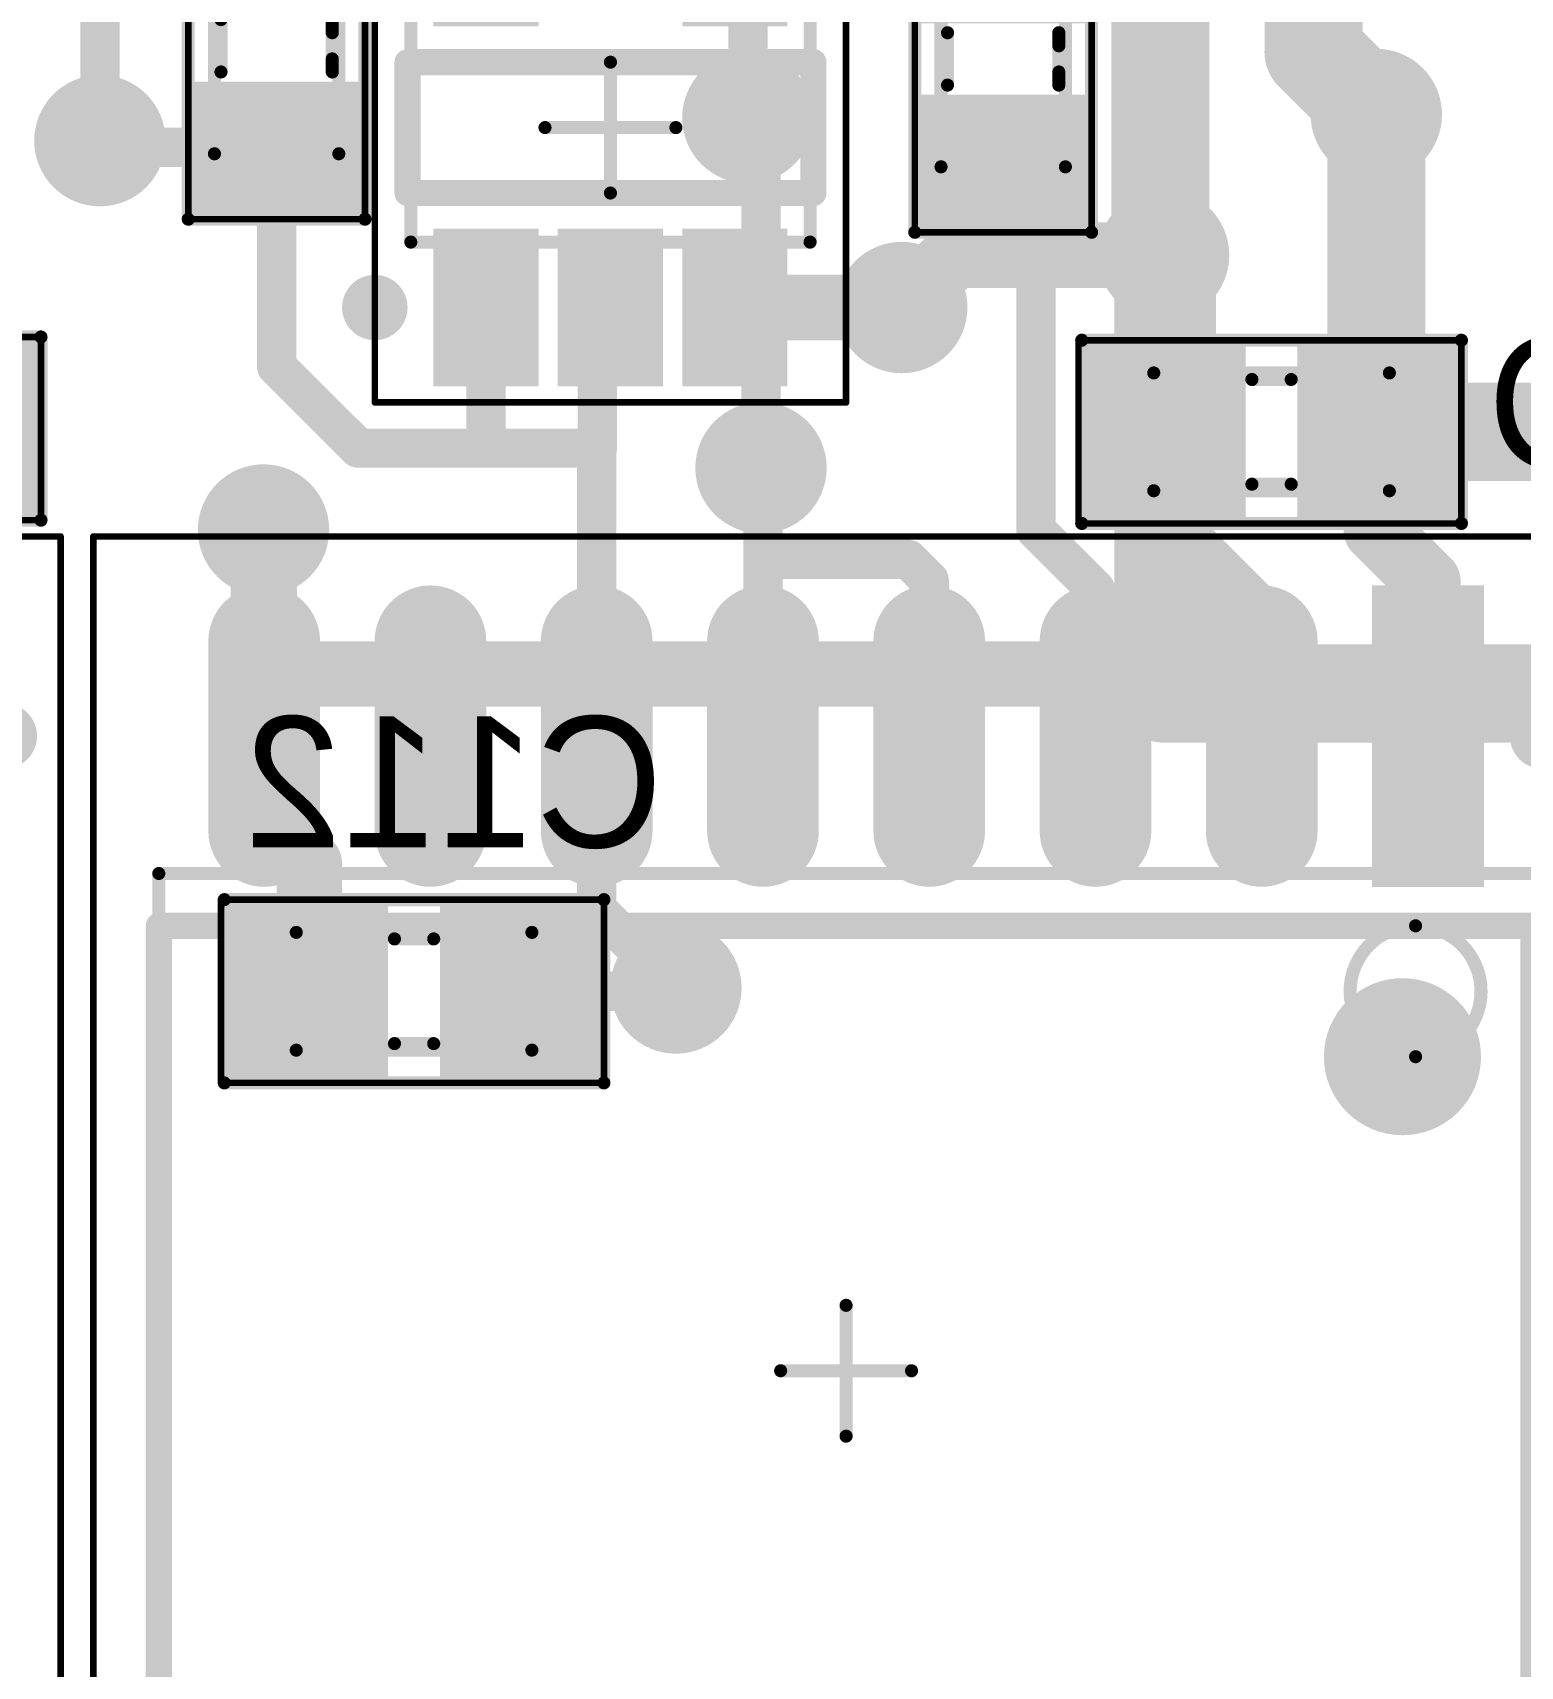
# Model space of a CAD drawing. Header units: millimetres. Extents: x 29 to 180, y 30 to 200.
# Drawn here: x 145.89 to 157.25, y 60.74 to 73.23 of the extents above; entities that cross this region are included whole.
import ezdxf

# ---------------------------------------------------------------- set-up
doc = ezdxf.new("R2010")
doc.units = ezdxf.units.MM
for name, color, linetype in [('BottomLayer', 5, 'Continuous'), ('BottomOverlay', 54, 'Continuous'), ('BottomPaste', 16, 'Continuous'), ('BottomSolder', 6, 'Continuous'), ('Mechanical13', 56, 'Continuous'), ('Mechanical15', 56, 'Continuous'), ('MultiLayer', 9, 'Continuous'), ('TopLayer', 1, 'Continuous'), ('TopOverlay', 2, 'Continuous'), ('TopPaste', 8, 'Continuous'), ('TopSolder', 216, 'Continuous'), ('ViaHoleLayer', 16, 'Continuous')]:
    doc.layers.add(name, color=color, linetype=linetype)

# ---------------------------------------------------------------- blocks, each defined once
blk = doc.blocks.new('SOIC127P1030X265_16M_145')
at = {"layer": 'Mechanical15', "const_width": 0.05}
for points in [[(6.375, 5.75), (-6.375, 5.75)], [(-6.375, -5.75), (-6.375, 5.75)]]:
    blk.add_lwpolyline(points, dxfattribs=at)
at = {"layer": 'Mechanical15', "const_width": 0.025}
blk.add_lwpolyline([(-6.388, 5.75, 1), (-6.363, 5.75, 1)], format="xyb", close=True, dxfattribs=at)
blk.add_lwpolyline([(-6.388, 5.75, 1), (-6.363, 5.75, 1)], format="xyb", close=True, dxfattribs=at)
at = {"layer": 'TopOverlay', "const_width": 0.25}
blk.add_lwpolyline([(-4.725, 5.32, 1), (-4.975, 5.32, 1)], format="xyb", close=True, dxfattribs=at)
blk = doc.blocks.new('SMD_R_0603_155')
at = {"layer": 'Mechanical13', "const_width": 0.1}
for points in [[(-0.825, -0.475), (-0.825, 0.475)], [(0.825, 0.475), (-0.825, 0.475)], [(0.825, -0.475), (0.825, 0.475)], [(0.825, -0.475), (-0.825, -0.475)]]:
    blk.add_lwpolyline(points, dxfattribs=at)
at = {"layer": 'Mechanical13', "const_width": 0.05}
for points in [[(-0.85, 0.475, 1), (-0.8, 0.475, 1)], [(-0.85, 0.475, 1), (-0.8, 0.475, 1)], [(0.8, 0.475, 1), (0.85, 0.475, 1)], [(0.8, 0.475, 1), (0.85, 0.475, 1)], [(-0.85, -0.475, 1), (-0.8, -0.475, 1)], [(-0.85, -0.475, 1), (-0.8, -0.475, 1)], [(0.8, -0.475, 1), (0.85, -0.475, 1)], [(0.8, -0.475, 1), (0.85, -0.475, 1)]]:
    blk.add_lwpolyline(points, format="xyb", close=True, dxfattribs=at)
at = {"layer": 'Mechanical15', "const_width": 0.05}
for points in [[(-1.325, -0.675), (-1.325, 0.675)], [(1.325, 0.675), (-1.325, 0.675)], [(1.325, -0.675), (1.325, 0.675)], [(1.325, -0.675), (-1.325, -0.675)]]:
    blk.add_lwpolyline(points, dxfattribs=at)
at = {"layer": 'Mechanical15', "const_width": 0.025}
for points in [[(-1.338, 0.675, 1), (-1.313, 0.675, 1)], [(-1.338, 0.675, 1), (-1.313, 0.675, 1)], [(1.313, 0.675, 1), (1.338, 0.675, 1)], [(1.313, 0.675, 1), (1.338, 0.675, 1)], [(-1.338, -0.675, 1), (-1.313, -0.675, 1)], [(-1.338, -0.675, 1), (-1.313, -0.675, 1)], [(1.313, -0.675, 1), (1.338, -0.675, 1)], [(1.313, -0.675, 1), (1.338, -0.675, 1)]]:
    blk.add_lwpolyline(points, format="xyb", close=True, dxfattribs=at)
at = {"layer": 'TopLayer'}
for points in [[(-0.375, -0.525), (-0.375, 0.525), (-1.175, -0.525), (-1.175, 0.525)], [(1.175, -0.525), (1.175, 0.525), (0.375, -0.525), (0.375, 0.525)]]:
    blk.add_solid(points, dxfattribs=at)
at = {"layer": 'TopOverlay', "const_width": 0.1}
for points in [[(1.325, 0.675), (-1.325, 0.675)], [(-1.325, -0.675), (-1.325, 0.675)], [(1.325, -0.675), (1.325, 0.675)], [(-0.1, 0.425), (-0.2, 0.425)], [(0.1, 0.425), (-0.1, 0.425)], [(0.2, 0.425), (0.1, 0.425)], [(0.2, -0.425), (-0.2, -0.425)], [(1.325, -0.675), (-1.325, -0.675)]]:
    blk.add_lwpolyline(points, dxfattribs=at)
at = {"layer": 'TopOverlay', "const_width": 0.05}
for points in [[(-1.35, 0.675, 1), (-1.3, 0.675, 1)], [(-1.35, 0.675, 1), (-1.3, 0.675, 1)], [(1.3, 0.675, 1), (1.35, 0.675, 1)], [(1.3, 0.675, 1), (1.35, 0.675, 1)], [(-0.225, 0.425, 1), (-0.175, 0.425, 1)], [(-0.125, 0.425, 1), (-0.075, 0.425, 1)], [(-0.125, 0.425, 1), (-0.075, 0.425, 1)], [(0.075, 0.425, 1), (0.125, 0.425, 1)], [(0.075, 0.425, 1), (0.125, 0.425, 1)], [(0.175, 0.425, 1), (0.225, 0.425, 1)], [(-0.225, -0.425, 1), (-0.175, -0.425, 1)], [(0.175, -0.425, 1), (0.225, -0.425, 1)], [(-1.35, -0.675, 1), (-1.3, -0.675, 1)], [(-1.35, -0.675, 1), (-1.3, -0.675, 1)], [(1.3, -0.675, 1), (1.35, -0.675, 1)], [(1.3, -0.675, 1), (1.35, -0.675, 1)]]:
    blk.add_lwpolyline(points, format="xyb", close=True, dxfattribs=at)
at = {"layer": 'TopPaste'}
for points in [[(-0.375, -0.525), (-0.375, 0.525), (-1.175, -0.525), (-1.175, 0.525)], [(1.175, -0.525), (1.175, 0.525), (0.375, -0.525), (0.375, 0.525)]]:
    blk.add_solid(points, dxfattribs=at)
at = {"layer": 'TopSolder'}
for points in [[(-0.273, -0.627), (-0.273, 0.627), (-1.277, -0.627), (-1.277, 0.627)], [(1.277, -0.627), (1.277, 0.627), (0.273, -0.627), (0.273, 0.627)]]:
    blk.add_solid(points, dxfattribs=at)
blk = doc.blocks.new('SOIC127P1030X265_16M_161')
at = {"layer": 'Mechanical13', "const_width": 0.1}
for points in [[(-3.8, -5.25), (-3.8, 5.25)], [(3.8, -5.25), (-3.8, -5.25)]]:
    blk.add_lwpolyline(points, dxfattribs=at)
at = {"layer": 'Mechanical13'}
for points, const_width in [([(-2.4, 4.35, 1), (-3.4, 4.35, 1)], 0.1), ([(-3.425, 4.35, 1), (-3.375, 4.35, 1)], 0.05), ([(-2.425, 4.35, 1), (-2.375, 4.35, 1)], 0.05), ([(-3.825, -5.25, 1), (-3.775, -5.25, 1)], 0.05), ([(-3.825, -5.25, 1), (-3.775, -5.25, 1)], 0.05)]:
    blk.add_lwpolyline(points, format="xyb", close=True, dxfattribs=dict(at, const_width=const_width))
at = {"layer": 'Mechanical15'}
for points, const_width in [([(-6.375, -5.75), (-6.375, 5.75)], 0.05), ([(0, -0.5), (0, 0.5)], 0.1), ([(0.5, 0), (-0.5, 0)], 0.1), ([(6.375, -5.75), (-6.375, -5.75)], 0.05)]:
    blk.add_lwpolyline(points, dxfattribs=dict(at, const_width=const_width))
for points, const_width in [([(-0.025, 0.5, 1), (0.025, 0.5, 1)], 0.05), ([(-0.525, 0, 1), (-0.475, 0, 1)], 0.05), ([(0.475, 0, 1), (0.525, 0, 1)], 0.05), ([(-0.025, -0.5, 1), (0.025, -0.5, 1)], 0.05), ([(-6.388, -5.75, 1), (-6.363, -5.75, 1)], 0.025), ([(-6.388, -5.75, 1), (-6.363, -5.75, 1)], 0.025)]:
    blk.add_lwpolyline(points, format="xyb", close=True, dxfattribs=dict(at, const_width=const_width))
at = {"layer": 'TopLayer', "const_width": 0.65}
for points in [[(-5.575, 3.175), (-4.125, 3.175)], [(-5.575, 1.905), (-4.125, 1.905)], [(-5.575, 0.635), (-4.125, 0.635)], [(-5.575, -0.635), (-4.125, -0.635)], [(-5.575, -1.905), (-4.125, -1.905)], [(-5.575, -3.175), (-4.125, -3.175)], [(-5.575, -4.445), (-4.125, -4.445)]]:
    blk.add_lwpolyline(points, dxfattribs=at)
at = {"layer": 'TopLayer', "const_width": 0.325}
for points in [[(-5.737, 3.175, 1), (-5.413, 3.175, 1)], [(-4.287, 3.175, 1), (-3.963, 3.175, 1)], [(-5.737, 1.905, 1), (-5.413, 1.905, 1)], [(-4.287, 1.905, 1), (-3.963, 1.905, 1)], [(-5.737, 0.635, 1), (-5.413, 0.635, 1)], [(-4.287, 0.635, 1), (-3.963, 0.635, 1)], [(-5.737, -0.635, 1), (-5.413, -0.635, 1)], [(-4.287, -0.635, 1), (-3.963, -0.635, 1)], [(-5.737, -1.905, 1), (-5.413, -1.905, 1)], [(-4.287, -1.905, 1), (-3.963, -1.905, 1)], [(-5.737, -3.175, 1), (-5.413, -3.175, 1)], [(-4.287, -3.175, 1), (-3.963, -3.175, 1)], [(-5.737, -4.445, 1), (-5.413, -4.445, 1)], [(-4.287, -4.445, 1), (-3.963, -4.445, 1)]]:
    blk.add_lwpolyline(points, format="xyb", close=True, dxfattribs=at)
at = {"layer": 'TopLayer'}
blk.add_solid([(-3.8, 4.12), (-3.8, 4.77), (-5.9, 4.12), (-5.9, 4.77)], dxfattribs=at)
at = {"layer": 'TopOverlay'}
for points, const_width in [([(-4.725, 5.32, 1), (-4.975, 5.32, 1)], 0.25), ([(-3.45, 5.25, 1), (-3.35, 5.25, 1)], 0.1), ([(-3.45, 5.25, 1), (-3.35, 5.25, 1)], 0.1), ([(-2.1, 4.25, 1), (-2.7, 4.25, 1)], 0.6), ([(-2.85, 4.25, 1), (-2.55, 4.25, 1)], 0.3), ([(-2.25, 4.25, 1), (-1.95, 4.25, 1)], 0.3), ([(-3.45, -5.25, 1), (-3.35, -5.25, 1)], 0.1), ([(-3.45, -5.25, 1), (-3.35, -5.25, 1)], 0.1)]:
    blk.add_lwpolyline(points, format="xyb", close=True, dxfattribs=dict(at, const_width=const_width))
at = {"layer": 'TopOverlay', "const_width": 0.2}
for points in [[(3.4, 5.25), (-3.4, 5.25)], [(-3.4, -5.25), (-3.4, 5.25)], [(3.4, -5.25), (-3.4, -5.25)]]:
    blk.add_lwpolyline(points, dxfattribs=at)
at = {"layer": 'TopPaste', "const_width": 0.65}
for points in [[(-5.575, 3.175), (-4.125, 3.175)], [(-5.575, 1.905), (-4.125, 1.905)], [(-5.575, 0.635), (-4.125, 0.635)], [(-5.575, -0.635), (-4.125, -0.635)], [(-5.575, -1.905), (-4.125, -1.905)], [(-5.575, -3.175), (-4.125, -3.175)], [(-5.575, -4.445), (-4.125, -4.445)]]:
    blk.add_lwpolyline(points, dxfattribs=at)
at = {"layer": 'TopPaste', "const_width": 0.325}
for points in [[(-5.737, 3.175, 1), (-5.413, 3.175, 1)], [(-4.287, 3.175, 1), (-3.963, 3.175, 1)], [(-5.737, 1.905, 1), (-5.413, 1.905, 1)], [(-4.287, 1.905, 1), (-3.963, 1.905, 1)], [(-5.737, 0.635, 1), (-5.413, 0.635, 1)], [(-4.287, 0.635, 1), (-3.963, 0.635, 1)], [(-5.737, -0.635, 1), (-5.413, -0.635, 1)], [(-4.287, -0.635, 1), (-3.963, -0.635, 1)], [(-5.737, -1.905, 1), (-5.413, -1.905, 1)], [(-4.287, -1.905, 1), (-3.963, -1.905, 1)], [(-5.737, -3.175, 1), (-5.413, -3.175, 1)], [(-4.287, -3.175, 1), (-3.963, -3.175, 1)], [(-5.737, -4.445, 1), (-5.413, -4.445, 1)], [(-4.287, -4.445, 1), (-3.963, -4.445, 1)]]:
    blk.add_lwpolyline(points, format="xyb", close=True, dxfattribs=at)
at = {"layer": 'TopPaste'}
blk.add_solid([(-3.8, 4.12), (-3.8, 4.77), (-5.9, 4.12), (-5.9, 4.77)], dxfattribs=at)
at = {"layer": 'TopSolder', "const_width": 0.853}
for points in [[(-5.575, 3.175), (-4.125, 3.175)], [(-5.575, 1.905), (-4.125, 1.905)], [(-5.575, 0.635), (-4.125, 0.635)], [(-5.575, -0.635), (-4.125, -0.635)], [(-5.575, -1.905), (-4.125, -1.905)], [(-5.575, -3.175), (-4.125, -3.175)], [(-5.575, -4.445), (-4.125, -4.445)]]:
    blk.add_lwpolyline(points, dxfattribs=at)
at = {"layer": 'TopSolder', "const_width": 0.427}
for points in [[(-5.788, 3.175, 1), (-5.362, 3.175, 1)], [(-4.338, 3.175, 1), (-3.912, 3.175, 1)], [(-5.788, 1.905, 1), (-5.362, 1.905, 1)], [(-4.338, 1.905, 1), (-3.912, 1.905, 1)], [(-5.788, 0.635, 1), (-5.362, 0.635, 1)], [(-4.338, 0.635, 1), (-3.912, 0.635, 1)], [(-5.788, -0.635, 1), (-5.362, -0.635, 1)], [(-4.338, -0.635, 1), (-3.912, -0.635, 1)], [(-5.788, -1.905, 1), (-5.362, -1.905, 1)], [(-4.338, -1.905, 1), (-3.912, -1.905, 1)], [(-5.788, -3.175, 1), (-5.362, -3.175, 1)], [(-4.338, -3.175, 1), (-3.912, -3.175, 1)], [(-5.788, -4.445, 1), (-5.362, -4.445, 1)], [(-4.338, -4.445, 1), (-3.912, -4.445, 1)]]:
    blk.add_lwpolyline(points, format="xyb", close=True, dxfattribs=at)
at = {"layer": 'TopSolder'}
blk.add_solid([(-3.698, 4.018), (-3.698, 4.872), (-6.002, 4.018), (-6.002, 4.872)], dxfattribs=at)
blk = doc.blocks.new('SMD_R_0603_185')
at = {"layer": 'Mechanical13', "const_width": 0.1}
for points in [[(-0.825, -0.475), (-0.825, 0.475)], [(0.825, 0.475), (-0.825, 0.475)], [(0.825, -0.475), (0.825, 0.475)], [(0.825, -0.475), (-0.825, -0.475)]]:
    blk.add_lwpolyline(points, dxfattribs=at)
at = {"layer": 'Mechanical13', "const_width": 0.05}
for points in [[(-0.85, 0.475, 1), (-0.8, 0.475, 1)], [(-0.85, 0.475, 1), (-0.8, 0.475, 1)], [(0.8, 0.475, 1), (0.85, 0.475, 1)], [(0.8, 0.475, 1), (0.85, 0.475, 1)], [(-0.85, -0.475, 1), (-0.8, -0.475, 1)], [(-0.85, -0.475, 1), (-0.8, -0.475, 1)], [(0.8, -0.475, 1), (0.85, -0.475, 1)], [(0.8, -0.475, 1), (0.85, -0.475, 1)]]:
    blk.add_lwpolyline(points, format="xyb", close=True, dxfattribs=at)
at = {"layer": 'Mechanical15', "const_width": 0.05}
for points in [[(-1.325, -0.675), (-1.325, 0.675)], [(1.325, 0.675), (-1.325, 0.675)], [(1.325, -0.675), (1.325, 0.675)], [(1.325, -0.675), (-1.325, -0.675)]]:
    blk.add_lwpolyline(points, dxfattribs=at)
at = {"layer": 'Mechanical15', "const_width": 0.025}
for points in [[(-1.338, 0.675, 1), (-1.313, 0.675, 1)], [(-1.338, 0.675, 1), (-1.313, 0.675, 1)], [(1.313, 0.675, 1), (1.338, 0.675, 1)], [(1.313, 0.675, 1), (1.338, 0.675, 1)], [(-1.338, -0.675, 1), (-1.313, -0.675, 1)], [(-1.338, -0.675, 1), (-1.313, -0.675, 1)], [(1.313, -0.675, 1), (1.338, -0.675, 1)], [(1.313, -0.675, 1), (1.338, -0.675, 1)]]:
    blk.add_lwpolyline(points, format="xyb", close=True, dxfattribs=at)
at = {"layer": 'TopLayer'}
for points in [[(-0.375, -0.525), (-0.375, 0.525), (-1.175, -0.525), (-1.175, 0.525)], [(1.175, -0.525), (1.175, 0.525), (0.375, -0.525), (0.375, 0.525)]]:
    blk.add_solid(points, dxfattribs=at)
at = {"layer": 'TopOverlay', "const_width": 0.1}
for points in [[(1.325, 0.675), (-1.325, 0.675)], [(-1.325, -0.675), (-1.325, 0.675)], [(1.325, -0.675), (1.325, 0.675)], [(-0.1, 0.425), (-0.2, 0.425)], [(0.1, 0.425), (-0.1, 0.425)], [(0.2, 0.425), (0.1, 0.425)], [(0.2, -0.425), (-0.2, -0.425)], [(1.325, -0.675), (-1.325, -0.675)]]:
    blk.add_lwpolyline(points, dxfattribs=at)
at = {"layer": 'TopOverlay', "const_width": 0.05}
for points in [[(-1.35, 0.675, 1), (-1.3, 0.675, 1)], [(-1.35, 0.675, 1), (-1.3, 0.675, 1)], [(1.3, 0.675, 1), (1.35, 0.675, 1)], [(1.3, 0.675, 1), (1.35, 0.675, 1)], [(-0.225, 0.425, 1), (-0.175, 0.425, 1)], [(-0.125, 0.425, 1), (-0.075, 0.425, 1)], [(-0.125, 0.425, 1), (-0.075, 0.425, 1)], [(0.075, 0.425, 1), (0.125, 0.425, 1)], [(0.075, 0.425, 1), (0.125, 0.425, 1)], [(0.175, 0.425, 1), (0.225, 0.425, 1)], [(-0.225, -0.425, 1), (-0.175, -0.425, 1)], [(0.175, -0.425, 1), (0.225, -0.425, 1)], [(-1.35, -0.675, 1), (-1.3, -0.675, 1)], [(-1.35, -0.675, 1), (-1.3, -0.675, 1)], [(1.3, -0.675, 1), (1.35, -0.675, 1)], [(1.3, -0.675, 1), (1.35, -0.675, 1)]]:
    blk.add_lwpolyline(points, format="xyb", close=True, dxfattribs=at)
at = {"layer": 'TopPaste'}
for points in [[(-0.375, -0.525), (-0.375, 0.525), (-1.175, -0.525), (-1.175, 0.525)], [(1.175, -0.525), (1.175, 0.525), (0.375, -0.525), (0.375, 0.525)]]:
    blk.add_solid(points, dxfattribs=at)
at = {"layer": 'TopSolder'}
for points in [[(-0.273, -0.627), (-0.273, 0.627), (-1.277, -0.627), (-1.277, 0.627)], [(1.277, -0.627), (1.277, 0.627), (0.273, -0.627), (0.273, 0.627)]]:
    blk.add_solid(points, dxfattribs=at)
blk = doc.blocks.new('SMD_C_0603_307')
at = {"layer": 'Mechanical13', "const_width": 0.1}
for points in [[(-0.9, -0.45), (-0.9, 0.45)], [(-0.9, 0.45), (0.9, 0.45)], [(0.9, -0.45), (0.9, 0.45)], [(-0.9, -0.45), (0.9, -0.45)]]:
    blk.add_lwpolyline(points, dxfattribs=at)
at = {"layer": 'Mechanical13', "const_width": 0.05}
for points in [[(-0.925, 0.45, 1), (-0.875, 0.45, 1)], [(-0.925, 0.45, 1), (-0.875, 0.45, 1)], [(0.875, 0.45, 1), (0.925, 0.45, 1)], [(0.875, 0.45, 1), (0.925, 0.45, 1)], [(-0.925, -0.45, 1), (-0.875, -0.45, 1)], [(-0.925, -0.45, 1), (-0.875, -0.45, 1)], [(0.875, -0.45, 1), (0.925, -0.45, 1)], [(0.875, -0.45, 1), (0.925, -0.45, 1)]]:
    blk.add_lwpolyline(points, format="xyb", close=True, dxfattribs=at)
at = {"layer": 'Mechanical15', "const_width": 0.05}
for points in [[(-1.475, -0.7), (-1.475, 0.7)], [(-1.475, 0.7), (1.45, 0.7)], [(1.45, -0.7), (1.45, 0.7)], [(-1.475, -0.7), (1.45, -0.7)]]:
    blk.add_lwpolyline(points, dxfattribs=at)
at = {"layer": 'Mechanical15', "const_width": 0.025}
for points in [[(-1.488, 0.7, 1), (-1.463, 0.7, 1)], [(-1.488, 0.7, 1), (-1.463, 0.7, 1)], [(1.438, 0.7, 1), (1.462, 0.7, 1)], [(1.438, 0.7, 1), (1.462, 0.7, 1)], [(-1.488, -0.7, 1), (-1.463, -0.7, 1)], [(-1.488, -0.7, 1), (-1.463, -0.7, 1)], [(1.438, -0.7, 1), (1.462, -0.7, 1)], [(1.438, -0.7, 1), (1.462, -0.7, 1)]]:
    blk.add_lwpolyline(points, format="xyb", close=True, dxfattribs=at)
at = {"layer": 'TopLayer'}
for points in [[(-0.3, -0.55), (-0.3, 0.55), (-1.3, -0.55), (-1.3, 0.55)], [(1.3, -0.55), (1.3, 0.55), (0.3, -0.55), (0.3, 0.55)]]:
    blk.add_solid(points, dxfattribs=at)
at = {"layer": 'TopOverlay', "const_width": 0.1}
for points in [[(-1.45, -0.7), (-1.45, 0.7)], [(-1.45, 0.7), (1.45, 0.7)], [(1.45, -0.7), (1.45, 0.7)], [(-0.15, 0.4), (0.15, 0.4)], [(-0.15, -0.4), (0.15, -0.4)], [(-1.45, -0.7), (1.45, -0.7)]]:
    blk.add_lwpolyline(points, dxfattribs=at)
at = {"layer": 'TopOverlay', "const_width": 0.05}
for points in [[(-1.475, 0.7, 1), (-1.425, 0.7, 1)], [(-1.475, 0.7, 1), (-1.425, 0.7, 1)], [(1.425, 0.7, 1), (1.475, 0.7, 1)], [(1.425, 0.7, 1), (1.475, 0.7, 1)], [(-0.175, 0.4, 1), (-0.125, 0.4, 1)], [(0.125, 0.4, 1), (0.175, 0.4, 1)], [(-0.175, -0.4, 1), (-0.125, -0.4, 1)], [(0.125, -0.4, 1), (0.175, -0.4, 1)], [(-1.475, -0.7, 1), (-1.425, -0.7, 1)], [(-1.475, -0.7, 1), (-1.425, -0.7, 1)], [(1.425, -0.7, 1), (1.475, -0.7, 1)], [(1.425, -0.7, 1), (1.475, -0.7, 1)]]:
    blk.add_lwpolyline(points, format="xyb", close=True, dxfattribs=at)
at = {"layer": 'TopPaste'}
for points in [[(-0.3, -0.55), (-0.3, 0.55), (-1.3, -0.55), (-1.3, 0.55)], [(1.3, -0.55), (1.3, 0.55), (0.3, -0.55), (0.3, 0.55)]]:
    blk.add_solid(points, dxfattribs=at)
at = {"layer": 'TopSolder'}
for points in [[(-0.198, -0.652), (-0.198, 0.652), (-1.402, -0.652), (-1.402, 0.652)], [(1.402, -0.652), (1.402, 0.652), (0.198, -0.652), (0.198, 0.652)]]:
    blk.add_solid(points, dxfattribs=at)
blk = doc.blocks.new('SMD_C_0603_309')
at = {"layer": 'Mechanical13', "const_width": 0.1}
for points in [[(-0.9, -0.45), (-0.9, 0.45)], [(-0.9, 0.45), (0.9, 0.45)], [(0.9, -0.45), (0.9, 0.45)], [(-0.9, -0.45), (0.9, -0.45)]]:
    blk.add_lwpolyline(points, dxfattribs=at)
at = {"layer": 'Mechanical13', "const_width": 0.05}
for points in [[(-0.925, 0.45, 1), (-0.875, 0.45, 1)], [(-0.925, 0.45, 1), (-0.875, 0.45, 1)], [(0.875, 0.45, 1), (0.925, 0.45, 1)], [(0.875, 0.45, 1), (0.925, 0.45, 1)], [(-0.925, -0.45, 1), (-0.875, -0.45, 1)], [(-0.925, -0.45, 1), (-0.875, -0.45, 1)], [(0.875, -0.45, 1), (0.925, -0.45, 1)], [(0.875, -0.45, 1), (0.925, -0.45, 1)]]:
    blk.add_lwpolyline(points, format="xyb", close=True, dxfattribs=at)
at = {"layer": 'Mechanical15', "const_width": 0.05}
for points in [[(-1.475, -0.7), (-1.475, 0.7)], [(-1.475, 0.7), (1.45, 0.7)], [(1.45, -0.7), (1.45, 0.7)], [(-1.475, -0.7), (1.45, -0.7)]]:
    blk.add_lwpolyline(points, dxfattribs=at)
at = {"layer": 'Mechanical15', "const_width": 0.025}
for points in [[(-1.488, 0.7, 1), (-1.463, 0.7, 1)], [(-1.488, 0.7, 1), (-1.463, 0.7, 1)], [(1.438, 0.7, 1), (1.462, 0.7, 1)], [(1.438, 0.7, 1), (1.462, 0.7, 1)], [(-1.488, -0.7, 1), (-1.463, -0.7, 1)], [(-1.488, -0.7, 1), (-1.463, -0.7, 1)], [(1.438, -0.7, 1), (1.462, -0.7, 1)], [(1.438, -0.7, 1), (1.462, -0.7, 1)]]:
    blk.add_lwpolyline(points, format="xyb", close=True, dxfattribs=at)
at = {"layer": 'TopLayer'}
for points in [[(-0.3, -0.55), (-0.3, 0.55), (-1.3, -0.55), (-1.3, 0.55)], [(1.3, -0.55), (1.3, 0.55), (0.3, -0.55), (0.3, 0.55)]]:
    blk.add_solid(points, dxfattribs=at)
at = {"layer": 'TopOverlay', "const_width": 0.1}
for points in [[(-1.45, -0.7), (-1.45, 0.7)], [(-1.45, 0.7), (1.45, 0.7)], [(1.45, -0.7), (1.45, 0.7)], [(-0.15, 0.4), (0.15, 0.4)], [(-0.15, -0.4), (0.15, -0.4)], [(-1.45, -0.7), (1.45, -0.7)]]:
    blk.add_lwpolyline(points, dxfattribs=at)
at = {"layer": 'TopOverlay', "const_width": 0.05}
for points in [[(-1.475, 0.7, 1), (-1.425, 0.7, 1)], [(-1.475, 0.7, 1), (-1.425, 0.7, 1)], [(1.425, 0.7, 1), (1.475, 0.7, 1)], [(1.425, 0.7, 1), (1.475, 0.7, 1)], [(-0.175, 0.4, 1), (-0.125, 0.4, 1)], [(0.125, 0.4, 1), (0.175, 0.4, 1)], [(-0.175, -0.4, 1), (-0.125, -0.4, 1)], [(0.125, -0.4, 1), (0.175, -0.4, 1)], [(-1.475, -0.7, 1), (-1.425, -0.7, 1)], [(-1.475, -0.7, 1), (-1.425, -0.7, 1)], [(1.425, -0.7, 1), (1.475, -0.7, 1)], [(1.425, -0.7, 1), (1.475, -0.7, 1)]]:
    blk.add_lwpolyline(points, format="xyb", close=True, dxfattribs=at)
at = {"layer": 'TopPaste'}
for points in [[(-0.3, -0.55), (-0.3, 0.55), (-1.3, -0.55), (-1.3, 0.55)], [(1.3, -0.55), (1.3, 0.55), (0.3, -0.55), (0.3, 0.55)]]:
    blk.add_solid(points, dxfattribs=at)
at = {"layer": 'TopSolder'}
for points in [[(-0.198, -0.652), (-0.198, 0.652), (-1.402, -0.652), (-1.402, 0.652)], [(1.402, -0.652), (1.402, 0.652), (0.198, -0.652), (0.198, 0.652)]]:
    blk.add_solid(points, dxfattribs=at)
blk = doc.blocks.new('SMD_C_0603_B_310')
at = {"layer": 'BottomLayer'}
for points in [[(-1.3, 0.55), (-1.3, -0.55), (-0.3, 0.55), (-0.3, -0.55)], [(0.3, 0.55), (0.3, -0.55), (1.3, 0.55), (1.3, -0.55)]]:
    blk.add_solid(points, dxfattribs=at)
at = {"layer": 'BottomOverlay', "const_width": 0.1}
for points in [[(-1.45, -0.7), (-1.45, 0.7)], [(-1.45, 0.7), (1.45, 0.7)], [(1.45, -0.7), (1.45, 0.7)], [(-0.15, 0.4), (0.15, 0.4)], [(-0.15, -0.4), (0.15, -0.4)], [(-1.45, -0.7), (1.45, -0.7)]]:
    blk.add_lwpolyline(points, dxfattribs=at)
at = {"layer": 'BottomOverlay', "const_width": 0.05}
for points in [[(-1.475, 0.7, 1), (-1.425, 0.7, 1)], [(-1.475, 0.7, 1), (-1.425, 0.7, 1)], [(1.425, 0.7, 1), (1.475, 0.7, 1)], [(1.425, 0.7, 1), (1.475, 0.7, 1)], [(-0.175, 0.4, 1), (-0.125, 0.4, 1)], [(0.125, 0.4, 1), (0.175, 0.4, 1)], [(-0.175, -0.4, 1), (-0.125, -0.4, 1)], [(0.125, -0.4, 1), (0.175, -0.4, 1)], [(-1.475, -0.7, 1), (-1.425, -0.7, 1)], [(-1.475, -0.7, 1), (-1.425, -0.7, 1)], [(1.425, -0.7, 1), (1.475, -0.7, 1)], [(1.425, -0.7, 1), (1.475, -0.7, 1)]]:
    blk.add_lwpolyline(points, format="xyb", close=True, dxfattribs=at)
at = {"layer": 'BottomPaste'}
for points in [[(-1.3, 0.55), (-1.3, -0.55), (-0.3, 0.55), (-0.3, -0.55)], [(0.3, 0.55), (0.3, -0.55), (1.3, 0.55), (1.3, -0.55)]]:
    blk.add_solid(points, dxfattribs=at)
at = {"layer": 'BottomSolder'}
for points in [[(-1.402, 0.652), (-1.402, -0.652), (-0.198, 0.652), (-0.198, -0.652)], [(0.198, 0.652), (0.198, -0.652), (1.402, 0.652), (1.402, -0.652)]]:
    blk.add_solid(points, dxfattribs=at)
at = {"layer": 'Mechanical13', "const_width": 0.1}
for points in [[(-0.9, -0.45), (-0.9, 0.45)], [(-0.9, 0.45), (0.9, 0.45)], [(0.9, -0.45), (0.9, 0.45)], [(-0.9, -0.45), (0.9, -0.45)]]:
    blk.add_lwpolyline(points, dxfattribs=at)
at = {"layer": 'Mechanical13', "const_width": 0.05}
for points in [[(-0.925, 0.45, 1), (-0.875, 0.45, 1)], [(-0.925, 0.45, 1), (-0.875, 0.45, 1)], [(0.875, 0.45, 1), (0.925, 0.45, 1)], [(0.875, 0.45, 1), (0.925, 0.45, 1)], [(-0.925, -0.45, 1), (-0.875, -0.45, 1)], [(-0.925, -0.45, 1), (-0.875, -0.45, 1)], [(0.875, -0.45, 1), (0.925, -0.45, 1)], [(0.875, -0.45, 1), (0.925, -0.45, 1)]]:
    blk.add_lwpolyline(points, format="xyb", close=True, dxfattribs=at)
at = {"layer": 'Mechanical15', "const_width": 0.05}
for points in [[(-1.475, -0.7), (-1.475, 0.7)], [(-1.475, 0.7), (1.45, 0.7)], [(1.45, -0.7), (1.45, 0.7)], [(-1.475, -0.7), (1.45, -0.7)]]:
    blk.add_lwpolyline(points, dxfattribs=at)
at = {"layer": 'Mechanical15', "const_width": 0.025}
for points in [[(-1.488, 0.7, 1), (-1.463, 0.7, 1)], [(-1.488, 0.7, 1), (-1.463, 0.7, 1)], [(1.438, 0.7, 1), (1.462, 0.7, 1)], [(1.438, 0.7, 1), (1.462, 0.7, 1)], [(-1.488, -0.7, 1), (-1.463, -0.7, 1)], [(-1.488, -0.7, 1), (-1.463, -0.7, 1)], [(1.438, -0.7, 1), (1.462, -0.7, 1)], [(1.438, -0.7, 1), (1.462, -0.7, 1)]]:
    blk.add_lwpolyline(points, format="xyb", close=True, dxfattribs=at)
blk = doc.blocks.new('SOT_23_DBV__391')
at = {"layer": 'Mechanical13', "const_width": 0.1}
for points in [[(-0.875, 1.525), (-0.875, -1.525)], [(-0.875, 1.525), (0.875, 1.525)], [(0.875, 1.525), (0.875, -1.525)], [(-0.875, -1.525), (0.875, -1.525)]]:
    blk.add_lwpolyline(points, dxfattribs=at)
at = {"layer": 'Mechanical13', "const_width": 0.05}
for points in [[(-0.9, 1.525, 1), (-0.85, 1.525, 1)], [(-0.9, 1.525, 1), (-0.85, 1.525, 1)], [(0.85, 1.525, 1), (0.9, 1.525, 1)], [(0.85, 1.525, 1), (0.9, 1.525, 1)], [(-0.9, -1.525, 1), (-0.85, -1.525, 1)], [(-0.9, -1.525, 1), (-0.85, -1.525, 1)], [(0.85, -1.525, 1), (0.9, -1.525, 1)], [(0.85, -1.525, 1), (0.9, -1.525, 1)]]:
    blk.add_lwpolyline(points, format="xyb", close=True, dxfattribs=at)
at = {"layer": 'Mechanical15'}
for points, const_width in [([(-2.1, 1.8), (-2.1, -1.8)], 0.05), ([(-2.1, 1.8), (2.1, 1.8)], 0.05), ([(2.1, 1.8), (2.1, -1.8)], 0.05), ([(0, 0.5), (0, -0.5)], 0.1), ([(-0.5, 0), (0.5, 0)], 0.1), ([(-2.1, -1.8), (2.1, -1.8)], 0.05)]:
    blk.add_lwpolyline(points, dxfattribs=dict(at, const_width=const_width))
for points, const_width in [([(-2.113, 1.8, 1), (-2.088, 1.8, 1)], 0.025), ([(-2.113, 1.8, 1), (-2.088, 1.8, 1)], 0.025), ([(2.087, 1.8, 1), (2.112, 1.8, 1)], 0.025), ([(2.087, 1.8, 1), (2.112, 1.8, 1)], 0.025), ([(-0.025, 0.5, 1), (0.025, 0.5, 1)], 0.05), ([(-0.525, 0, 1), (-0.475, 0, 1)], 0.05), ([(0.475, 0, 1), (0.525, 0, 1)], 0.05), ([(-0.025, -0.5, 1), (0.025, -0.5, 1)], 0.05), ([(-2.113, -1.8, 1), (-2.088, -1.8, 1)], 0.025), ([(-2.113, -1.8, 1), (-2.088, -1.8, 1)], 0.025), ([(2.087, -1.8, 1), (2.112, -1.8, 1)], 0.025), ([(2.087, -1.8, 1), (2.112, -1.8, 1)], 0.025)]:
    blk.add_lwpolyline(points, format="xyb", close=True, dxfattribs=dict(at, const_width=const_width))
at = {"layer": 'TopLayer'}
for points in [[(-0.875, 0.65), (-0.875, 1.25), (-1.875, 0.65), (-1.875, 1.25)], [(1.875, 0.65), (1.875, 1.25), (0.875, 0.65), (0.875, 1.25)], [(-0.875, -0.3), (-0.875, 0.3), (-1.875, -0.3), (-1.875, 0.3)], [(-0.875, -1.25), (-0.875, -0.65), (-1.875, -1.25), (-1.875, -0.65)], [(1.875, -1.25), (1.875, -0.65), (0.875, -1.25), (0.875, -0.65)]]:
    blk.add_solid(points, dxfattribs=at)
at = {"layer": 'TopOverlay'}
for points, const_width in [([(-1.25, 1.8, 1), (-1.5, 1.8, 1)], 0.25), ([(-1.563, 1.8, 1), (-1.438, 1.8, 1)], 0.125), ([(-1.312, 1.8, 1), (-1.188, 1.8, 1)], 0.125), ([(-0.55, 1.55, 1), (-0.45, 1.55, 1)], 0.1), ([(-0.55, 1.55, 1), (-0.45, 1.55, 1)], 0.1), ([(0.45, 1.55, 1), (0.55, 1.55, 1)], 0.1), ([(0.45, 1.55, 1), (0.55, 1.55, 1)], 0.1), ([(-0.55, -1.55, 1), (-0.45, -1.55, 1)], 0.1), ([(-0.55, -1.55, 1), (-0.45, -1.55, 1)], 0.1), ([(0.45, -1.55, 1), (0.55, -1.55, 1)], 0.1), ([(0.45, -1.55, 1), (0.55, -1.55, 1)], 0.1)]:
    blk.add_lwpolyline(points, format="xyb", close=True, dxfattribs=dict(at, const_width=const_width))
at = {"layer": 'TopOverlay', "const_width": 0.2}
for points in [[(-0.5, 1.55), (0.5, 1.55)], [(-0.5, 1.55), (-0.5, -1.55)], [(0.5, 1.55), (0.5, -1.55)], [(-0.5, -1.55), (0.5, -1.55)]]:
    blk.add_lwpolyline(points, dxfattribs=at)
at = {"layer": 'TopPaste'}
for points in [[(-0.875, 0.65), (-0.875, 1.25), (-1.875, 0.65), (-1.875, 1.25)], [(1.875, 0.65), (1.875, 1.25), (0.875, 0.65), (0.875, 1.25)], [(-0.875, -0.3), (-0.875, 0.3), (-1.875, -0.3), (-1.875, 0.3)], [(-0.875, -1.25), (-0.875, -0.65), (-1.875, -1.25), (-1.875, -0.65)], [(1.875, -1.25), (1.875, -0.65), (0.875, -1.25), (0.875, -0.65)]]:
    blk.add_solid(points, dxfattribs=at)
at = {"layer": 'TopSolder'}
for points in [[(-0.773, 0.548), (-0.773, 1.352), (-1.977, 0.548), (-1.977, 1.352)], [(1.977, 0.548), (1.977, 1.352), (0.773, 0.548), (0.773, 1.352)], [(-0.773, -0.402), (-0.773, 0.402), (-1.977, -0.402), (-1.977, 0.402)], [(-0.773, -1.352), (-0.773, -0.548), (-1.977, -1.352), (-1.977, -0.548)], [(1.977, -1.352), (1.977, -0.548), (0.773, -1.352), (0.773, -0.548)]]:
    blk.add_solid(points, dxfattribs=at)

msp = doc.modelspace()

# ---------------------------------------------------------------- linework, layer by layer
at = {"layer": 'BottomLayer'}
for points, const_width in [([(155.671, 73.079), (155.671, 76.871)], 0.75), ([(146.4, 72.4), (146.4, 76.3)], 0.3), ([(154.5, 71.55), (154.5, 76)], 0.75), ([(155.671, 73.079), (156.15, 72.6)], 0.75), ([(151.35, 72.575), (151.425, 72.575)], 0.3), ([(151.425, 72.575), (151.45, 72.55)], 0.3), ([(151.45, 69.9), (151.45, 72.55)], 0.3), ([(154.5, 71.55), (154.525, 71.525)], 0.75), ([(154.525, 68.175), (154.525, 71.525)], 0.75), ([(152.525, 71.125), (152.925, 71.525)], 0.5), ([(152.925, 71.525), (154.525, 71.525)], 0.5), ([(147.65, 68.325), (147.65, 69.425)], 0.5), ([(147.65, 67.225), (147.65, 68.325)], 0.5), ([(147.65, 68.325), (154.375, 68.325)], 0.5), ([(154.375, 68.325), (154.525, 68.175)], 0.5), ([(154.525, 68.175), (159.4, 68.175)], 0.75), ([(147.65, 67.225), (148, 66.875)], 0.5), ([(148, 65.9), (148, 66.875)], 0.5), ([(149.6, 65.9), (150.5, 65.9)], 0.3), ([(150.5, 65.9), (150.525, 65.925)], 0.3), ([(150.525, 65.925), (150.8, 65.925)], 0.3)]:
    msp.add_lwpolyline(points, dxfattribs=dict(at, const_width=const_width))
for points, const_width in [([(155.483, 73.079, 1), (155.858, 73.079, 1)], 0.375), ([(155.483, 73.079, 1), (155.858, 73.079, 1)], 0.375), ([(151.15, 72.575, 1), (151.55, 72.575, 1)], 0.4), ([(155.95, 72.6, 1), (156.35, 72.6, 1)], 0.4), ([(155.962, 72.6, 1), (156.338, 72.6, 1)], 0.375), ([(146.2, 72.4, 1), (146.6, 72.4, 1)], 0.4), ([(151.275, 72.575, 1), (151.425, 72.575, 1)], 0.15), ([(151.35, 72.575, 1), (151.5, 72.575, 1)], 0.15), ([(151.35, 72.575, 1), (151.5, 72.575, 1)], 0.15), ([(151.375, 72.55, 1), (151.525, 72.55, 1)], 0.15), ([(151.375, 72.55, 1), (151.525, 72.55, 1)], 0.15), ([(146.325, 72.4, 1), (146.475, 72.4, 1)], 0.15), ([(154.313, 71.55, 1), (154.688, 71.55, 1)], 0.375), ([(154.313, 71.55, 1), (154.688, 71.55, 1)], 0.375), ([(154.325, 71.525, 1), (154.725, 71.525, 1)], 0.4), ([(154.338, 71.525, 1), (154.713, 71.525, 1)], 0.375), ([(154.338, 71.525, 1), (154.713, 71.525, 1)], 0.375), ([(152.8, 71.525, 1), (153.05, 71.525, 1)], 0.25), ([(152.8, 71.525, 1), (153.05, 71.525, 1)], 0.25), ([(154.4, 71.525, 1), (154.65, 71.525, 1)], 0.25), ([(152.325, 71.125, 1), (152.725, 71.125, 1)], 0.4), ([(152.4, 71.125, 1), (152.65, 71.125, 1)], 0.25), ([(151.25, 69.9, 1), (151.65, 69.9, 1)], 0.4), ([(151.375, 69.9, 1), (151.525, 69.9, 1)], 0.15), ([(147.45, 69.425, 1), (147.85, 69.425, 1)], 0.4), ([(147.525, 69.425, 1), (147.775, 69.425, 1)], 0.25), ([(147.525, 68.325, 1), (147.775, 68.325, 1)], 0.25), ([(147.525, 68.325, 1), (147.775, 68.325, 1)], 0.25), ([(147.525, 68.325, 1), (147.775, 68.325, 1)], 0.25), ([(154.25, 68.325, 1), (154.5, 68.325, 1)], 0.25), ([(154.25, 68.325, 1), (154.5, 68.325, 1)], 0.25), ([(154.338, 68.175, 1), (154.713, 68.175, 1)], 0.375), ([(154.338, 68.175, 1), (154.713, 68.175, 1)], 0.375), ([(154.4, 68.175, 1), (154.65, 68.175, 1)], 0.25), ([(147.525, 67.225, 1), (147.775, 67.225, 1)], 0.25), ([(147.525, 67.225, 1), (147.775, 67.225, 1)], 0.25), ([(147.875, 66.875, 1), (148.125, 66.875, 1)], 0.25), ([(147.875, 66.875, 1), (148.125, 66.875, 1)], 0.25), ([(150.6, 65.925, 1), (151, 65.925, 1)], 0.4), ([(147.875, 65.9, 1), (148.125, 65.9, 1)], 0.25), ([(149.525, 65.9, 1), (149.675, 65.9, 1)], 0.15), ([(150.425, 65.9, 1), (150.575, 65.9, 1)], 0.15), ([(150.425, 65.9, 1), (150.575, 65.9, 1)], 0.15), ([(150.45, 65.925, 1), (150.6, 65.925, 1)], 0.15), ([(150.45, 65.925, 1), (150.6, 65.925, 1)], 0.15), ([(150.725, 65.925, 1), (150.875, 65.925, 1)], 0.15)]:
    msp.add_lwpolyline(points, format="xyb", close=True, dxfattribs=dict(at, const_width=const_width))
at = {"layer": 'BottomSolder', "const_width": 0.502}
for points in [[(151.099, 72.575, 1), (151.601, 72.575, 1)], [(155.899, 72.6, 1), (156.401, 72.6, 1)], [(146.149, 72.4, 1), (146.651, 72.4, 1)], [(154.274, 71.525, 1), (154.776, 71.525, 1)], [(152.274, 71.125, 1), (152.776, 71.125, 1)], [(151.199, 69.9, 1), (151.701, 69.9, 1)], [(147.399, 69.425, 1), (147.901, 69.425, 1)], [(150.549, 65.925, 1), (151.051, 65.925, 1)]]:
    msp.add_lwpolyline(points, format="xyb", close=True, dxfattribs=at)
at = {"layer": 'MultiLayer', "const_width": 0.4}
for points in [[(151.15, 72.575, 1), (151.55, 72.575, 1)], [(155.95, 72.6, 1), (156.35, 72.6, 1)], [(146.2, 72.4, 1), (146.6, 72.4, 1)], [(154.325, 71.525, 1), (154.725, 71.525, 1)], [(152.325, 71.125, 1), (152.725, 71.125, 1)], [(151.25, 69.9, 1), (151.65, 69.9, 1)], [(147.45, 69.425, 1), (147.85, 69.425, 1)], [(150.6, 65.925, 1), (151, 65.925, 1)]]:
    msp.add_lwpolyline(points, format="xyb", close=True, dxfattribs=at)
at = {"layer": 'TopLayer'}
for points, const_width in [([(151.35, 72.575), (151.35, 73.575)], 0.3), ([(156.15, 70.175), (156.15, 72.6)], 0.75), ([(146.4, 72.4), (146.45, 72.35)], 0.3), ([(146.45, 72.35), (147.75, 72.35)], 0.3), ([(153.55, 69.425), (153.55, 72.275)], 0.3), ([(147.725, 72), (147.75, 71.975)], 0.3), ([(147.75, 70.675), (147.75, 71.975)], 0.3), ([(154.525, 71.525), (154.55, 71.5)], 0.75), ([(154.55, 70.175), (154.55, 71.5)], 0.75), ([(151.25, 71.125), (152.525, 71.125)], 0.5), ([(149.35, 70.1), (149.35, 71.125)], 0.3), ([(150.2, 71.025), (150.3, 71.125)], 0.3), ([(150.2, 70.05), (150.2, 71.025)], 0.3), ([(147.75, 70.675), (148.375, 70.05)], 0.3), ([(156.15, 70.175), (158.325, 70.175)], 0.75), ([(154.55, 69.425), (154.55, 70.175)], 0.5), ([(156.15, 69.425), (156.15, 70.175)], 0.5), ([(148.375, 70.05), (150.195, 70.05)], 0.3), ([(150.195, 67.85), (150.195, 70.05)], 0.3), ([(151.45, 69.9), (151.465, 69.885)], 0.3), ([(151.465, 69.165), (151.465, 69.885)], 0.3), ([(147.65, 69.425), (147.655, 69.42)], 0.5), ([(147.655, 67.85), (147.655, 69.42)], 0.5), ([(154.55, 69.425), (155.275, 68.7)], 0.5), ([(156.15, 69.425), (156.545, 69.03)], 0.5), ([(153.55, 69.425), (154.005, 68.97)], 0.3), ([(151.465, 69.165), (151.5, 69.2)], 0.3), ([(151.465, 67.85), (151.465, 69.165)], 0.3), ([(151.5, 69.2), (152.575, 69.2)], 0.3), ([(152.575, 69.2), (152.735, 69.04)], 0.3), ([(152.735, 67.85), (152.735, 69.04)], 0.3), ([(156.545, 67.85), (156.545, 69.03)], 0.5), ([(154.005, 67.85), (154.005, 68.97)], 0.3), ([(155.275, 67.85), (155.275, 68.7)], 0.5), ([(150.195, 66.53), (150.195, 67.85)], 0.3), ([(150.195, 66.53), (150.8, 65.925)], 0.3)]:
    msp.add_lwpolyline(points, dxfattribs=dict(at, const_width=const_width))
for points, const_width in [([(151.15, 72.575, 1), (151.55, 72.575, 1)], 0.4), ([(155.95, 72.6, 1), (156.35, 72.6, 1)], 0.4), ([(155.962, 72.6, 1), (156.338, 72.6, 1)], 0.375), ([(146.2, 72.4, 1), (146.6, 72.4, 1)], 0.4), ([(151.275, 72.575, 1), (151.425, 72.575, 1)], 0.15), ([(146.325, 72.4, 1), (146.475, 72.4, 1)], 0.15), ([(146.375, 72.35, 1), (146.525, 72.35, 1)], 0.15), ([(146.375, 72.35, 1), (146.525, 72.35, 1)], 0.15), ([(147.675, 72.35, 1), (147.825, 72.35, 1)], 0.15), ([(153.475, 72.275, 1), (153.625, 72.275, 1)], 0.15), ([(147.65, 72, 1), (147.8, 72, 1)], 0.15), ([(147.675, 71.975, 1), (147.825, 71.975, 1)], 0.15), ([(147.675, 71.975, 1), (147.825, 71.975, 1)], 0.15), ([(154.325, 71.525, 1), (154.725, 71.525, 1)], 0.4), ([(154.338, 71.525, 1), (154.713, 71.525, 1)], 0.375), ([(154.363, 71.5, 1), (154.738, 71.5, 1)], 0.375), ([(154.363, 71.5, 1), (154.738, 71.5, 1)], 0.375), ([(152.325, 71.125, 1), (152.725, 71.125, 1)], 0.4), ([(151.125, 71.125, 1), (151.375, 71.125, 1)], 0.25), ([(152.4, 71.125, 1), (152.65, 71.125, 1)], 0.25), ([(149.275, 71.125, 1), (149.425, 71.125, 1)], 0.15), ([(150.125, 71.025, 1), (150.275, 71.025, 1)], 0.15), ([(150.125, 71.025, 1), (150.275, 71.025, 1)], 0.15), ([(150.225, 71.125, 1), (150.375, 71.125, 1)], 0.15), ([(147.675, 70.675, 1), (147.825, 70.675, 1)], 0.15), ([(147.675, 70.675, 1), (147.825, 70.675, 1)], 0.15), ([(154.363, 70.175, 1), (154.738, 70.175, 1)], 0.375), ([(155.962, 70.175, 1), (156.338, 70.175, 1)], 0.375), ([(155.962, 70.175, 1), (156.338, 70.175, 1)], 0.375), ([(154.425, 70.175, 1), (154.675, 70.175, 1)], 0.25), ([(156.025, 70.175, 1), (156.275, 70.175, 1)], 0.25), ([(151.25, 69.9, 1), (151.65, 69.9, 1)], 0.4), ([(148.3, 70.05, 1), (148.45, 70.05, 1)], 0.15), ([(148.3, 70.05, 1), (148.45, 70.05, 1)], 0.15), ([(149.275, 70.1, 1), (149.425, 70.1, 1)], 0.15), ([(150.12, 70.05, 1), (150.27, 70.05, 1)], 0.15), ([(150.12, 70.05, 1), (150.27, 70.05, 1)], 0.15), ([(150.125, 70.05, 1), (150.275, 70.05, 1)], 0.15), ([(151.375, 69.9, 1), (151.525, 69.9, 1)], 0.15), ([(151.39, 69.885, 1), (151.54, 69.885, 1)], 0.15), ([(151.39, 69.885, 1), (151.54, 69.885, 1)], 0.15), ([(147.45, 69.425, 1), (147.85, 69.425, 1)], 0.4), ([(147.525, 69.425, 1), (147.775, 69.425, 1)], 0.25), ([(147.53, 69.42, 1), (147.78, 69.42, 1)], 0.25), ([(147.53, 69.42, 1), (147.78, 69.42, 1)], 0.25), ([(154.425, 69.425, 1), (154.675, 69.425, 1)], 0.25), ([(154.425, 69.425, 1), (154.675, 69.425, 1)], 0.25), ([(156.025, 69.425, 1), (156.275, 69.425, 1)], 0.25), ([(156.025, 69.425, 1), (156.275, 69.425, 1)], 0.25), ([(153.475, 69.425, 1), (153.625, 69.425, 1)], 0.15), ([(153.475, 69.425, 1), (153.625, 69.425, 1)], 0.15), ([(151.39, 69.165, 1), (151.54, 69.165, 1)], 0.15), ([(151.39, 69.165, 1), (151.54, 69.165, 1)], 0.15), ([(151.39, 69.165, 1), (151.54, 69.165, 1)], 0.15), ([(151.425, 69.2, 1), (151.575, 69.2, 1)], 0.15), ([(151.425, 69.2, 1), (151.575, 69.2, 1)], 0.15), ([(152.5, 69.2, 1), (152.65, 69.2, 1)], 0.15), ([(152.5, 69.2, 1), (152.65, 69.2, 1)], 0.15), ([(152.66, 69.04, 1), (152.81, 69.04, 1)], 0.15), ([(152.66, 69.04, 1), (152.81, 69.04, 1)], 0.15), ([(156.42, 69.03, 1), (156.67, 69.03, 1)], 0.25), ([(156.42, 69.03, 1), (156.67, 69.03, 1)], 0.25), ([(153.93, 68.97, 1), (154.08, 68.97, 1)], 0.15), ([(153.93, 68.97, 1), (154.08, 68.97, 1)], 0.15), ([(155.15, 68.7, 1), (155.4, 68.7, 1)], 0.25), ([(155.15, 68.7, 1), (155.4, 68.7, 1)], 0.25), ([(147.53, 67.85, 1), (147.78, 67.85, 1)], 0.25), ([(155.15, 67.85, 1), (155.4, 67.85, 1)], 0.25), ([(156.42, 67.85, 1), (156.67, 67.85, 1)], 0.25), ([(150.12, 67.85, 1), (150.27, 67.85, 1)], 0.15), ([(150.12, 67.85, 1), (150.27, 67.85, 1)], 0.15), ([(151.39, 67.85, 1), (151.54, 67.85, 1)], 0.15), ([(152.66, 67.85, 1), (152.81, 67.85, 1)], 0.15), ([(153.93, 67.85, 1), (154.08, 67.85, 1)], 0.15), ([(150.12, 66.53, 1), (150.27, 66.53, 1)], 0.15), ([(150.12, 66.53, 1), (150.27, 66.53, 1)], 0.15), ([(150.6, 65.925, 1), (151, 65.925, 1)], 0.4), ([(150.725, 65.925, 1), (150.875, 65.925, 1)], 0.15)]:
    msp.add_lwpolyline(points, format="xyb", close=True, dxfattribs=dict(at, const_width=const_width))
at = {"layer": 'TopSolder', "const_width": 0.502}
for points in [[(151.099, 72.575, 1), (151.601, 72.575, 1)], [(155.899, 72.6, 1), (156.401, 72.6, 1)], [(146.149, 72.4, 1), (146.651, 72.4, 1)], [(154.274, 71.525, 1), (154.776, 71.525, 1)], [(152.274, 71.125, 1), (152.776, 71.125, 1)], [(151.199, 69.9, 1), (151.701, 69.9, 1)], [(147.399, 69.425, 1), (147.901, 69.425, 1)], [(150.549, 65.925, 1), (151.051, 65.925, 1)]]:
    msp.add_lwpolyline(points, format="xyb", close=True, dxfattribs=at)
at = {"layer": 'ViaHoleLayer', "const_width": 0.25}
for points in [[(151.225, 72.575, 1), (151.475, 72.575, 1)], [(156.025, 72.6, 1), (156.275, 72.6, 1)], [(146.275, 72.4, 1), (146.525, 72.4, 1)], [(154.4, 71.525, 1), (154.65, 71.525, 1)], [(152.4, 71.125, 1), (152.65, 71.125, 1)], [(151.325, 69.9, 1), (151.575, 69.9, 1)], [(147.525, 69.425, 1), (147.775, 69.425, 1)], [(150.675, 65.925, 1), (150.925, 65.925, 1)]]:
    msp.add_lwpolyline(points, format="xyb", close=True, dxfattribs=at)

# ---------------------------------------------------------------- block references
for name, p, rotation in [('SOT_23_DBV__391', (150.3, 72.5), 90), ('SMD_R_0603_155', (147.75, 73.125), 270), ('SMD_R_0603_185', (153.3, 73.025), 270), ('SMD_C_0603_307', (144.5, 70.2), 360), ('SMD_C_0603_309', (155.35, 70.175), 360), ('SOIC127P1030X265_16M_145', (140.35, 63), 270), ('SOIC127P1030X265_16M_161', (152.1, 63), 270), ('SMD_C_0603_B_310', (148.8, 65.9), 360)]:
    msp.add_blockref(name, p, dxfattribs=dict(rotation=rotation))

# ---------------------------------------------------------------- texts
at = {"layer": 'BottomOverlay', "text_generation_flag": 2}
msp.add_text('C112', height=1, dxfattribs=at).set_placement((150.7, 67))
at = {"layer": 'TopOverlay'}
msp.add_text('C111', height=1, dxfattribs=at).set_placement((157, 69.9))

doc.saveas('drawing.dxf')
